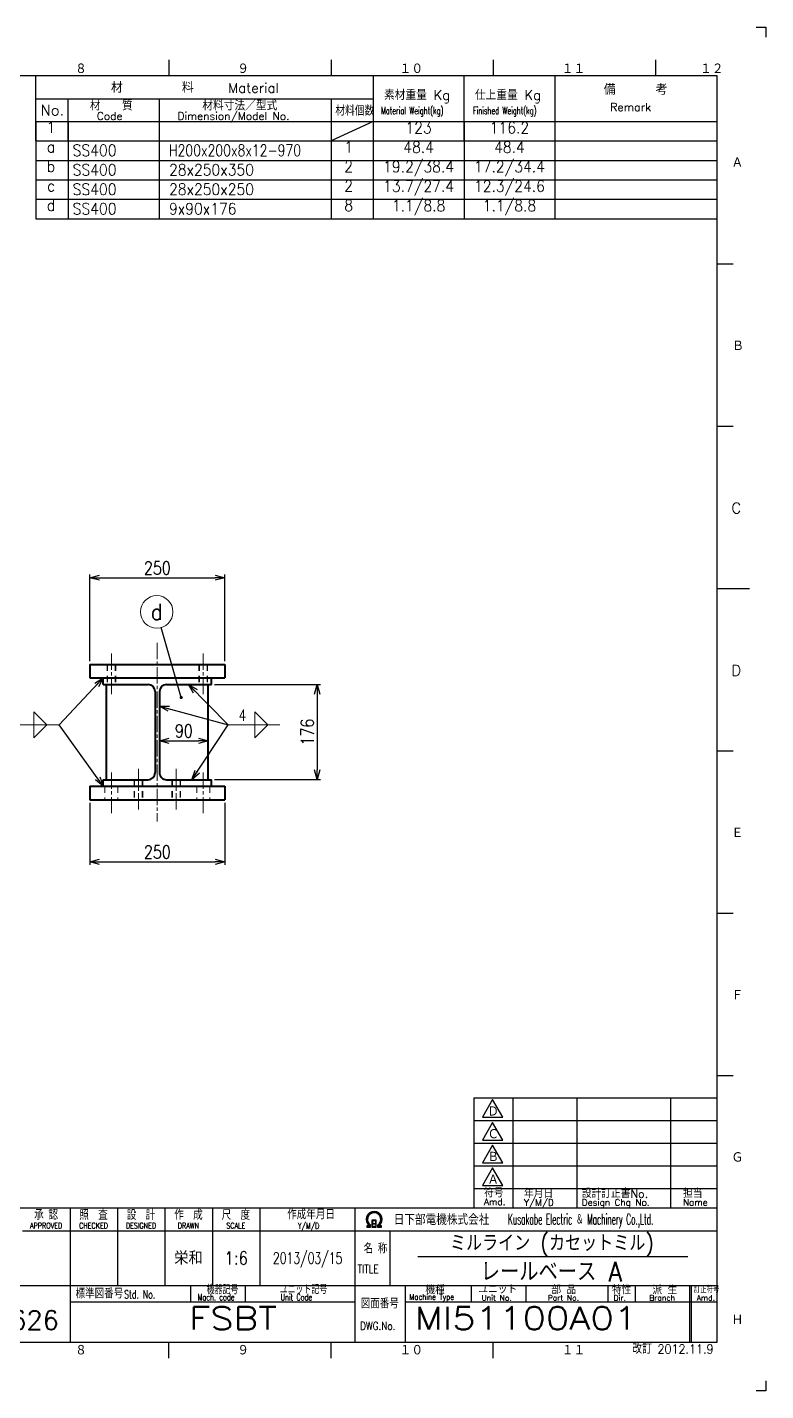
# Model space of a CAD drawing. Header units: millimetres. Extents: x 0 to 3564, y 0 to 2520.
# Drawn here: x 2198 to 3564, y 0 to 2520 of the extents above; entities that cross this region are included whole.
import ezdxf
from ezdxf.enums import TextEntityAlignment as Align

# ---------------------------------------------------------------- set-up
doc = ezdxf.new("R2010")
doc.units = ezdxf.units.MM
doc.header["$LTSCALE"] = 6
doc.linetypes.add('GEN7A', pattern=[7.5, 5, -0.75, 1, -0.75])
doc.linetypes.add('HIDDEN2', pattern=[3.5, 2, -1.5])
doc.layers.get('0').update_dxf_attribs({"lineweight": 20})
doc.layers.get('DEFPOINTS').update_dxf_attribs({"color": 253})
for name, color, linetype, lineweight in [('2', 5, 'Continuous', 40), ('3A', 6, 'HIDDEN2', 20), ('4', 3, 'Continuous', 13), ('5', 3, 'Continuous', 13), ('6', 7, 'Continuous', 50), ('7A', 4, 'GEN7A', 13), ('8', 1, 'Continuous', 13)]:
    doc.layers.add(name, color=color, linetype=linetype, lineweight=lineweight)
doc.layers.add('RAHM2', color=1, linetype='Continuous')
doc.layers.add('RAHM3', color=52, linetype='Continuous')
doc.styles.add('DIMENSION', font='romans.shx', dxfattribs={"width": 0.8, "bigfont": 'extfont2.shx'})
doc.styles.get("Standard").update_dxf_attribs({"font": 'romans.shx', "width": 0.8, "bigfont": 'extfont2.shx'})
doc.dimstyles.new('GEN-ISO$0', dxfattribs={"dimscale": 6, "dimtxt": 4, "dimasz": 3, "dimexe": 1, "dimexo": 1, "dimgap": 1, "dimtad": 3, "dimrnd": 0.01, "dimdsep": 46, "dimtxsty": 'Standard', "dimblk": 'OPEN30', "dimcen": 0, "dimclrt": 7, "dimazin": 2, "dimtp": 0.1, "dimtm": 0.1, "dimtfac": 0.6, "dimtmove": 2, "dimatfit": 3, "dimldrblk": 'OPEN30', "dimfxl": 1, "dimarcsym": 0})
doc.dimstyles.new('GEN-ISO$7', dxfattribs={"dimscale": 6, "dimtxt": 4, "dimasz": 3, "dimexe": 1, "dimexo": 1, "dimgap": 1, "dimtad": 3, "dimrnd": 0.01, "dimdsep": 46, "dimtxsty": 'Standard', "dimblk": 'OPEN30', "dimcen": 0, "dimclrt": 7, "dimazin": 2, "dimtp": 0.1, "dimtm": 0.1, "dimtfac": 0.6, "dimtmove": 2, "dimatfit": 3, "dimldrblk": 'OPEN30', "dimfxl": 1, "dimarcsym": 0})

# ---------------------------------------------------------------- blocks, each defined once
blk = doc.blocks.new('1A2ブヒン')
at = {"layer": 'RAHM2', "color": 5, "linetype": 'Continuous'}
for p, q in [((591, 420), (594, 420)), ((594, 420), (594, 417)), ((410, 410), (410, 405)), ((460, 410), (460, 405)), ((510, 410), (510, 405)), ((560, 410), (560, 405)), ((579, 405), (25, 405)), ((579, 15), (579, 405)), ((584, 347), (579, 347)), ((584, 347), (579, 347)), ((584, 297), (579, 297)), ((584, 297), (579, 297)), ((589, 247), (579, 247)), ((589, 247), (579, 247)), ((584, 197), (579, 197)), ((584, 197), (579, 197)), ((584, 147), (579, 147)), ((584, 147), (579, 147)), ((584, 97), (579, 97)), ((584, 97), (579, 97)), ((25, 15), (579, 15)), ((410, 10), (410, 15)), ((460, 10), (460, 15)), ((510, 10), (510, 15)), ((594, 0), (591, 0)), ((594, 3), (594, 0))]:
    blk.add_line(p, q, dxfattribs=at)
at = {"layer": 'RAHM2', "color": 7, "linetype": 'Continuous'}
for p, q in [((369, 385), (369, 405)), ((473, 405), (473, 385)), ((501, 385), (501, 405)), ((529, 405), (529, 385)), ((369, 398), (473, 398)), ((379, 385), (379, 398)), ((407, 398), (407, 385)), ((460, 398), (460, 385)), ((369, 391), (579, 391)), ((473, 391), (460, 385)), ((369, 385), (579, 385)), ((504, 90.26), (579, 90.26)), ((504, 90.26), (504, 56.26)), ((516, 90.26), (516, 56.26)), ((535.8, 90.26), (535.8, 56.26)), ((564.6, 90.26), (564.6, 56.26)), ((579, 56.26), (579, 90.26)), ((504, 83.26), (579, 83.26)), ((504, 76.26), (579, 76.26)), ((504, 69.26), (579, 69.26)), ((504, 62.26), (579, 62.26)), ((379.55, 56.26), (379.55, 15)), ((394.18, 56.26), (394.18, 32.42)), ((408.8, 56.26), (408.8, 32.42)), ((423.43, 56.26), (423.43, 32.42)), ((438.05, 56.26), (438.05, 32.42)), ((467.3, 56.26), (467.3, 15)), ((364.93, 49.26), (579, 49.26)), ((438.05, 49.26), (438.05, 32.42)), ((467.3, 49.26), (467.3, 49.26)), ((478.17, 49.26), (478.17, 32.42)), ((321.05, 32.42), (579, 32.42)), ((416.73, 32.42), (416.73, 27.42)), ((433.59, 32.42), (433.59, 27.42)), ((482.82, 32.42), (482.82, 15)), ((503.15, 32.42), (503.15, 27.42)), ((520, 32.42), (520, 27.42)), ((545.29, 32.42), (545.29, 27.42)), ((553.72, 32.42), (553.72, 27.42)), ((570.57, 15), (570.57, 32.42)), ((571.07, 15), (571.07, 32.42)), ((379.55, 27.42), (467.3, 27.42)), ((482.82, 27.42), (579, 27.42))]:
    blk.add_line(p, q, dxfattribs=at)
at = {"layer": 'RAHM2', "color": 3, "linetype": 'Continuous'}
blk.add_line((486.73, 41.35), (570.03, 41.35), dxfattribs=at)
at = {"layer": 'RAHM2', "color": 7, "linetype": 'Continuous'}
for points in [[(509.79, 89.67), (506.65, 84.23), (512.92, 84.23)], [(509.79, 82.67), (506.65, 77.23), (512.92, 77.23)], [(509.79, 75.67), (506.65, 70.23), (512.92, 70.23)], [(509.79, 68.67), (506.65, 63.23), (512.92, 63.23)]]:
    blk.add_lwpolyline(points, close=True, dxfattribs=at)
at = {"layer": 'RAHM2', "color": 5, "linetype": 'Continuous'}
blk.add_lwpolyline([(579, 56.26), (321.05, 56.26), (321.05, 15)], dxfattribs=at)
at = {"layer": 'RAHM2', "color": 7, "linetype": 'Continuous'}
for points in [[(471.02, 50.4), (472.22, 50.4), (472.22, 51.01)], [(471.02, 50.58), (471.97, 50.58), (471.97, 50.91)], [(471.72, 50.82), (471.72, 50.75), (471.02, 50.75), (471.02, 50.4)], [(472.62, 52.51), (472.62, 50.4), (473.92, 50.4), (473.92, 52.51), (472.62, 52.51)], [(472.77, 52.36), (472.77, 51.53), (473.77, 51.53), (473.77, 52.36), (472.77, 52.36)], [(473.77, 51.38), (473.77, 50.55), (472.77, 50.55), (472.77, 51.38), (473.77, 51.38)], [(474.32, 50.98), (474.32, 50.4), (475.58, 50.4), (475.58, 50.75), (474.85, 50.75), (474.85, 50.8)], [(474.57, 50.87), (474.57, 50.58), (475.58, 50.58)]]:
    blk.add_lwpolyline(points, dxfattribs=at)
for radius, start, end in [(2.5, 308.2706, 230.8952), (2.28, 303.9949, 234.4013), (2.06, 299.8294, 238.4756)]:
    blk.add_arc((473.3, 52.76), radius, start, end, dxfattribs=at)
at = {"layer": '4', "width": 0.9}
blk.add_text('改訂 2012.11.9', height=2.8, dxfattribs=at).set_placement((577.91, 11.44), align=Align.RIGHT)
at = {"layer": 'RAHM2', "color": 5, "linetype": 'Continuous'}
for s, height, p in [('８', 3.31, (381.11, 405.6)), ('９', 3.31, (431.11, 405.6)), ('１０', 3.311, (481.11, 405.6)), ('１１', 3.311, (531.11, 405.6)), ('１２', 3.311, (573.72, 405.6)), ('Ａ', 3.31, (583.43, 376.71)), ('Ｂ', 3.31, (583.65, 320.24)), ('C', 3.31, (583.43, 270.24)), ('D', 3.31, (583.43, 220.24)), ('Ｅ', 3.31, (583.43, 170.24)), ('Ｆ', 3.31, (583.43, 120.24)), ('Ｇ', 3.31, (583.43, 70.24)), ('Ｈ', 3.31, (583.43, 20.24)), ('８', 3.31, (381.11, 10.87)), ('９', 3.31, (431.11, 10.87)), ('１０', 3.311, (481.11, 10.87)), ('１１', 3.311, (531.11, 10.87))]:
    blk.add_text(s, height=height, dxfattribs=at).set_placement(p)
at = {"layer": 'RAHM2', "color": 7, "linetype": 'Continuous'}
for s, height, p in [('材\u3000\u3000\u3000\u3000\u3000料', 3.311, (392.18, 399.82)), ('Material', 3, (428.34, 399.82)), ('素材重量 Kg', 3, (476.35, 397.63)), ('仕上重量 Kg', 3, (504.35, 397.63)), ('備     考', 3.311, (544.08, 399.21)), ('No.', 3.311, (370.5, 392.82)), ('材\u3000\u3000質', 3, (385.68, 394.39)), ('材料寸法／型式', 3, (420.33, 394.39)), ('Remark', 2.5, (546.03, 394.16)), ('Code', 2.4, (387.82, 391.45)), ('Dimension/Model No.', 2.4, (412.65, 391.45)), ('Ｄ', 3.2, (508.23, 84.47)), ('Ｃ', 3.2, (508.23, 77.47)), ('Ｂ', 3.2, (508.23, 70.47)), ('Ａ', 3.2, (508.23, 63.47)), ('Amd.', 2, (507.17, 57.2)), ('符号', 2.5, (507.17, 59.63)), ('Y/M/D', 2, (519.49, 56.97)), ('年月日', 2.5, (519.49, 59.4)), ('設計訂正書No.', 2.5, (537.29, 59.44)), ('Design Chg No.', 2, (537.29, 57.01)), ('担当', 2.5, (568.5, 59.44)), ('Name', 2, (568.5, 57.01)), ('機種', 2.4, (489.08, 29.76)), ('ユニット', 2.4, (505.39, 29.96)), ('Unit No.', 1.7, (506.39, 27.76)), ('Part No.', 1.7, (526.81, 27.76)), ('部 品', 2.4, (527.93, 29.79)), ('特性', 2.4, (546.55, 29.78)), ('Dir.', 1.7, (547.09, 27.76)), ('Branch', 1.7, (558.13, 27.76)), ('派 生', 2.4, (559.06, 29.72)), ('Amd.', 1.7, (572.74, 27.76))]:
    blk.add_text(s, height=height, dxfattribs=at).set_placement(p)
for s, height, width, p in [('材料個数', 3, 0.8, (461.32, 392.79)), ('Material Weight(kg)', 2.2, 0.68, (475.37, 393.25)), ('Finished Weight(kg)', 2.2, 0.68, (503.74, 393.25)), ('作成年月日', 3, 0.7, (446.49, 52.82)), ('Kusakabe Electric ＆ Machinery Co.,Ltd.', 3.3108, 0.5, (514.56, 51.19)), ('Y/M/D', 1.8, 0.8, (449.79, 49.87)), ('名 称', 3, 0.7, (470.06, 42.33)), ('TITLE', 2.5, 0.8, (468.18, 36.25)), ('標準図番号', 3, 0.7, (381.26, 28.44)), ('Std. No.', 2.5, 0.7, (396.23, 28.44)), ('Mach. code', 2, 0.7, (418.86, 27.83)), ('機器記号', 2.5, 0.7, (421.65, 29.77)), ('ユニット記号', 2.5, 0.7, (444.14, 29.85)), ('Unit Code', 2, 0.7, (444.45, 27.83)), ('Machine Type', 1.7, 0.9, (484.15, 28.05)), ('訂正符号', 2, 0.7, (571.87, 30.16)), ('図面番号', 3, 0.7, (469.15, 25.37))]:
    blk.add_text(s, height=height, dxfattribs=dict(at, width=width)).set_placement(p)
for s, height, width, p in [('承 認', 3, 0.7, (372.18, 54.35)), ('照  査', 3, 0.7, (386.8, 54.35)), ('設  計', 3, 0.7, (401.43, 54.35)), ('作  成', 3, 0.7, (416.05, 54.35)), ('尺  度', 3, 0.7, (430.67, 54.35)), ('APPROVED', 1.8, 0.8, (372.18, 50.85)), ('CHECKED', 1.8, 0.8, (386.8, 50.85)), ('DESIGNED', 1.8, 0.8, (401.43, 50.85)), ('DRAWN', 1.8, 0.8, (416.05, 50.85)), ('SCALE', 1.8, 0.8, (430.67, 50.85)), ('DWG.No.', 2.5, 0.8, (474.41, 19.96))]:
    blk.add_text(s, height=height, dxfattribs=dict(at, width=width)).set_placement(p, align=Align.MIDDLE)
at = {"layer": 'RAHM2', "color": 7, "linetype": 'Continuous', "width": 0.844147}
blk.add_text('日下部電機株式会社', height=3.311, dxfattribs=at).set_placement((479.35, 51.06), (508.79, 51.06), align=Align.FIT)
at = {"layer": 'RAHM2', "color": 5, "linetype": 'Continuous', "width": 0.7}
for tag, p in [('HEADER3', (35, 392.01)), ('HEADER4', (54.75, 392)), ('HEADER15', (74.49, 392)), ('HEADER16', (94.43, 392))]:
    blk.add_attdef(tag, text='', height=6, dxfattribs=at).set_placement(p, align=Align.MIDDLE)
at = {"layer": 'RAHM2', "color": 7, "linetype": 'Continuous'}
blk.add_attdef('HEADER5', text='', height=2.5, dxfattribs=at).set_placement((63.69, 385.1), align=Align.BOTTOM_RIGHT)
for tag, height, width, p in [('HEADER25', 3.2, 0.63, (525.91, 86.65)), ('HEADER24', 3.5, 0.8, (571.57, 86.49)), ('HEADER23', 3.33, 0.8, (550.4, 86.46)), ('HEADER22', 3.2, 0.63, (525.91, 79.65)), ('HEADER20', 3.33, 0.8, (550.4, 79.46)), ('HEADER21', 3.5, 0.8, (571.57, 79.49)), ('HEADER19', 3.2, 0.63, (525.91, 72.65)), ('HEADER17', 3.33, 0.8, (550.4, 72.46)), ('HEADER18', 3.5, 0.8, (571.57, 72.49)), ('HEADER11', 3.2, 0.63, (525.91, 65.65)), ('HEADER10', 3.5, 0.8, (571.57, 65.49)), ('HEADER9', 3.33, 0.8, (550.4, 65.46)), ('HEADER7', 3.31, 0.8, (343.63, 48.21)), ('HEADER1', 5, 0.9, (528.12, 45.15)), ('GEN-TITLE-SCA', 4, 0.85, (430.79, 40.85)), ('HEADER14', 3.31, 0.8, (343.63, 36.29)), ('HEADER2', 6, 0.9, (527.89, 36.68))]:
    blk.add_attdef(tag, text='', height=height, dxfattribs=dict(at, width=width)).set_placement(p, align=Align.MIDDLE)
for tag, p in [('HEADER27', (401.45, 41.09)), ('HEADER26', (416.07, 41.09))]:
    blk.add_attdef(tag, text='', height=4, dxfattribs=at).set_placement(p, align=Align.MIDDLE)
at = {"layer": 'RAHM2', "color": 7, "linetype": 'Continuous', "width": 0.7}
blk.add_attdef('GEN-TITLE-DAT', text='', height=3.5, dxfattribs=at).set_placement((452.8, 39.1), align=Align.CENTER)
at = {"layer": 'RAHM2', "color": 5, "linetype": 'Continuous', "style": 'DIMENSION', "width": 1.2}
for tag, p in [('HEADER13', (382.56, 16.75)), ('HEADER12', (416.26, 16.72)), ('GEN-TITLE-DWG', (485.79, 16.74))]:
    blk.add_attdef(tag, text='', height=7.02, dxfattribs=at).set_placement(p, align=Align.BOTTOM_LEFT)
at = {"layer": 'RAHM2', "color": 5, "linetype": 'Continuous', "style": 'DIMENSION'}
blk.add_attdef('HEADER8', text='', height=7.02, dxfattribs=at).set_placement((577.6, 16.71), align=Align.BOTTOM_RIGHT)
at = {"layer": 'RAHM2', "color": 5, "linetype": 'Continuous'}
blk.add_attdef('HEADER6', text='', height=5.8, dxfattribs=at).set_placement((376.09, 17.1), align=Align.BOTTOM_RIGHT)
blk = doc.blocks.new('STDBUHIN')
at = {"color": 7}
for p, q in [((0, 0), (0, -6)), ((10, 0), (10, -6)), ((38, 0), (38, -6)), ((91, 0), (91, -6)), ((104, 0), (104, -6)), ((132, 0), (132, -6)), ((160, 0), (160, -6)), ((0, -6), (210, -6))]:
    blk.add_line(p, q, dxfattribs=at)
at = {"layer": 'RAHM3', "color": 7, "width": 0.9}
for tag, p in [('1GENST', (4.710911, -4.609434)), ('4GENST', (96.434633, -4.658422)), ('5GENST', (118, -4.729)), ('6GENST', (146, -4.729))]:
    blk.add_attdef(tag, text='', height=3.5, dxfattribs=at).set_placement(p, align=Align.BOTTOM_CENTER)
at = {"layer": 'RAHM3', "color": 7}
for tag, p, width in [('2GENST', (11.373533, -4.658422), 0.8), ('3GENST', (41.070972, -4.658422), 0.8), ('7GENST', (162.759538, -4.671383), 0.9)]:
    blk.add_attdef(tag, p, '', height=3.5, dxfattribs=dict(at, width=width))
blk = doc.blocks.new('H200x200x8x12')
for p, q in [((0, 200), (200, 200)), ((0, 188), (0, 200)), ((0, 188), (83, 188)), ((117, 188), (200, 188)), ((200, 188), (200, 200)), ((96, 175), (96, 25)), ((104, 175), (104, 25)), ((0, 12), (83, 12)), ((0, 0), (0, 12)), ((0, 0), (200, 0)), ((117, 12), (200, 12)), ((200, 0), (200, 12))]:
    blk.add_line(p, q)
for centre, start, end in [((83, 175), 0, 90), ((117, 175), 90, 180), ((83, 25), 270, 0), ((117, 25), 180, 270.0001)]:
    blk.add_arc(centre, 13, start, end)
blk = doc.blocks.new('_Open30')
at = {"color": 0, "linetype": 'ByBlock', "lineweight": -2}
for p, q in [((-1, 0.27), (0, 0)), ((0, 0), (-1, -0.27)), ((0, 0), (-1, 0))]:
    blk.add_line(p, q, dxfattribs=at)
blk = doc.blocks.new('*D26')
at = {"layer": '5', "color": 0, "lineweight": -2, "transparency": 16777216}
for p, q in [((2313.8, 1086.4), (2313.8, 971.7)), ((2563.8, 1086.4), (2563.8, 971.7)), ((2331.8, 977.7), (2545.8, 977.7))]:
    blk.add_line(p, q, dxfattribs=at)
at = {"layer": 'DEFPOINTS', "color": 0, "transparency": 16777216}
for p in [(2313.8, 1092.4), (2563.8, 1092.4), (2563.8, 977.7)]:
    blk.add_point(p, dxfattribs=at)
at = {"layer": '5', "color": 0, "lineweight": -2, "transparency": 16777216, "xscale": 18, "yscale": 18, "zscale": 18, "rotation": 180}
blk.add_blockref('_Open30', (2313.8, 977.7), dxfattribs=at)
at = {"layer": '5', "color": 0, "lineweight": -2, "transparency": 16777216, "xscale": 18, "yscale": 18, "zscale": 18}
blk.add_blockref('_Open30', (2563.8, 977.7), dxfattribs=at)
at = {"layer": '5', "color": 7, "transparency": 16777216, "insert": (2438.8, 995.7), "char_height": 24, "attachment_point": 5}
blk.add_mtext('250', dxfattribs=at)
blk = doc.blocks.new('*D30')
at = {"layer": '5', "color": 0, "lineweight": -2, "transparency": 16777216}
for p, q in [((2313.8, 1348.4), (2313.8, 1508.7)), ((2331.8, 1502.7), (2545.8, 1502.7)), ((2563.8, 1348.4), (2563.8, 1508.7))]:
    blk.add_line(p, q, dxfattribs=at)
at = {"layer": 'DEFPOINTS', "color": 0, "transparency": 16777216}
for p in [(2563.8, 1502.7), (2313.8, 1342.4), (2563.8, 1342.4)]:
    blk.add_point(p, dxfattribs=at)
at = {"layer": '5', "color": 0, "lineweight": -2, "transparency": 16777216, "xscale": 18, "yscale": 18, "zscale": 18, "rotation": 180}
blk.add_blockref('_Open30', (2313.8, 1502.7), dxfattribs=at)
at = {"layer": '5', "color": 0, "lineweight": -2, "transparency": 16777216, "xscale": 18, "yscale": 18, "zscale": 18}
blk.add_blockref('_Open30', (2563.8, 1502.7), dxfattribs=at)
at = {"layer": '5', "color": 7, "transparency": 16777216, "insert": (2438.8, 1520.7), "char_height": 24, "attachment_point": 5}
blk.add_mtext('250', dxfattribs=at)
blk = doc.blocks.new('*D31')
at = {"layer": '5', "color": 0, "lineweight": -2, "transparency": 16777216}
for p, q in [((2544.8, 1305.4), (2740.4, 1305.4)), ((2734.4, 1287.4), (2734.4, 1147.4)), ((2544.8, 1129.4), (2740.4, 1129.4))]:
    blk.add_line(p, q, dxfattribs=at)
at = {"layer": 'DEFPOINTS', "color": 0, "transparency": 16777216}
for p in [(2538.8, 1305.4), (2538.8, 1129.4), (2734.4, 1129.4)]:
    blk.add_point(p, dxfattribs=at)
at = {"layer": '5', "color": 0, "lineweight": -2, "transparency": 16777216, "xscale": 18, "yscale": 18, "zscale": 18}
for p, rotation in [((2734.4, 1305.4), 90), ((2734.4, 1129.4), 270)]:
    blk.add_blockref('_Open30', p, dxfattribs=dict(at, rotation=rotation))
at = {"layer": '5', "color": 7, "transparency": 16777216, "insert": (2716.4, 1217.4), "char_height": 24, "attachment_point": 5, "rotation": 90}
blk.add_mtext('176', dxfattribs=at)
blk = doc.blocks.new('*D32')
at = {"layer": '5', "color": 0, "lineweight": -2, "transparency": 16777216}
blk.add_line((2460.8, 1201.4), (2514.8, 1201.4), dxfattribs=at)
at = {"layer": 'DEFPOINTS', "color": 0, "transparency": 16777216}
for p in [(2442.8, 1292.4), (2532.8, 1305.4), (2532.8, 1201.4)]:
    blk.add_point(p, dxfattribs=at)
at = {"layer": '5', "color": 0, "lineweight": -2, "transparency": 16777216, "xscale": 18, "yscale": 18, "zscale": 18, "rotation": 180}
blk.add_blockref('_Open30', (2442.8, 1201.4), dxfattribs=at)
at = {"layer": '5', "color": 0, "lineweight": -2, "transparency": 16777216, "xscale": 18, "yscale": 18, "zscale": 18}
blk.add_blockref('_Open30', (2532.8, 1201.4), dxfattribs=at)
at = {"layer": '5', "color": 7, "transparency": 16777216, "insert": (2487.8, 1219.4), "char_height": 24, "attachment_point": 5}
blk.add_mtext('90', dxfattribs=at)
blk = doc.blocks.new('GENBALLOON1')
blk.add_circle((0, 0), 5)
at = {"flags": 1}
blk.add_attdef('GEN_PARENT', text='', height=2.5, dxfattribs=at).set_placement((0, 0), align=Align.MIDDLE)
blk.add_attdef('REF_NO', text='', height=3.5).set_placement((0, 0), align=Align.MIDDLE)
at = {"color": 7, "flags": 1}
for tag, p in [('5GENINF', (6.43, 0.96)), ('6GENINF', (6.43, 0.63)), ('7GENINF', (6.43, 0.3)), ('8GENINF', (6.43, -0.04)), ('9GENINF', (6.43, -0.37)), ('3GENINF', (6.43, -2.34)), ('4GENINF', (6.43, -2.67)), ('10GENINF', (6.43, -0.7)), ('11GENINF', (6.43, -1)), ('12GENINF', (6.43, -1.34)), ('13GENINF', (6.43, -1.67)), ('14GENINF', (6.43, -2)), ('15GENINF', (6.43, -3)), ('16GENINF', (6.43, -3.34)), ('17GENINF', (6.43, -3.7)), ('18GENINF', (6.43, -4.04)), ('19GENINF', (6.43, -4.37)), ('20GENINF', (6.43, -4.7)), ('21GENINF', (6.43, -5.04)), ('22GENINF', (6.43, -5.37))]:
    blk.add_attdef(tag, p, '', height=0.2, dxfattribs=at)

msp = doc.modelspace()

# ---------------------------------------------------------------- linework, layer by layer
at = {"layer": '2'}
for p, q in [((2313.779, 1342.353), (2313.779, 1317.353)), ((2313.779, 1342.353), (2563.779, 1342.353)), ((2563.779, 1342.353), (2563.779, 1317.353)), ((2313.779, 1317.353), (2563.779, 1317.353)), ((2344.779, 1129.353), (2344.779, 1305.353)), ((2532.779, 1129.353), (2532.779, 1305.353)), ((2313.779, 1117.353), (2563.779, 1117.353)), ((2313.779, 1117.353), (2313.779, 1092.353)), ((2563.779, 1117.353), (2563.779, 1092.353)), ((2313.779, 1092.353), (2563.779, 1092.353))]:
    msp.add_line(p, q, dxfattribs=at)
at = {"layer": '3A'}
for p, q in [((2345.779, 1342.353), (2345.779, 1305.353)), ((2346.779, 1342.353), (2346.779, 1305.353)), ((2360.779, 1342.353), (2360.779, 1305.353)), ((2361.779, 1342.353), (2361.779, 1305.353)), ((2515.779, 1342.353), (2515.779, 1305.353)), ((2516.779, 1342.353), (2516.779, 1305.353)), ((2530.779, 1342.353), (2530.779, 1305.353)), ((2531.779, 1342.353), (2531.779, 1305.353)), ((2341.779, 1117.353), (2341.779, 1092.353)), ((2365.779, 1117.353), (2365.779, 1092.353)), ((2395.779, 1129.353), (2395.779, 1092.353)), ((2396.779, 1129.353), (2396.779, 1092.353)), ((2410.779, 1129.353), (2410.779, 1092.353)), ((2411.779, 1129.353), (2411.779, 1092.353)), ((2465.779, 1129.353), (2465.779, 1092.353)), ((2466.779, 1129.353), (2466.779, 1092.353)), ((2480.779, 1129.353), (2480.779, 1092.353)), ((2481.779, 1129.353), (2481.779, 1092.353)), ((2511.779, 1117.353), (2511.779, 1092.353)), ((2535.779, 1117.353), (2535.779, 1092.353))]:
    msp.add_line(p, q, dxfattribs=at)
at = {"layer": '4'}
for p, q in [((2161.087, 1230.574), (2257.087, 1230.574)), ((2569.551, 1230.574), (2665.551, 1230.574))]:
    msp.add_line(p, q, dxfattribs=at)
at = {"layer": '7A'}
for p, q in [((2353.779, 1362.353), (2353.779, 1285.353)), ((2438.779, 1382.353), (2438.779, 1052.353)), ((2523.779, 1362.353), (2523.779, 1285.353)), ((2353.779, 1142.353), (2353.779, 1067.353)), ((2403.779, 1149.353), (2403.779, 1072.353)), ((2473.779, 1149.353), (2473.779, 1072.353)), ((2523.779, 1142.353), (2523.779, 1067.353))]:
    msp.add_line(p, q, dxfattribs=at)
at = {"layer": '8'}
for p, q in [((2234.587, 1230.574), (2210.587, 1254.574)), ((2210.587, 1230.574), (2210.587, 1254.574)), ((2643.051, 1230.574), (2619.051, 1254.574)), ((2619.051, 1230.574), (2619.051, 1254.574)), ((2234.587, 1230.574), (2210.587, 1206.574)), ((2210.587, 1230.574), (2234.587, 1230.574)), ((2210.587, 1230.574), (2210.587, 1206.574)), ((2643.051, 1230.574), (2619.051, 1206.574)), ((2619.051, 1230.574), (2643.051, 1230.574)), ((2619.051, 1230.574), (2619.051, 1206.574))]:
    msp.add_line(p, q, dxfattribs=at)

# ---------------------------------------------------------------- block references
at = {"layer": '2'}
ref = msp.add_blockref('1A2ブヒン', (0, 0), dxfattribs=dict(at, xscale=6, yscale=6, zscale=6))
ref.add_attrib('GEN-TITLE-DWG', 'MI51100A01', dxfattribs={"layer": 'RAHM2', "color": 5, "linetype": 'Continuous', "height": 42.138, "style": 'DIMENSION', "width": 1.2}).set_placement((2914.74, 100.413), align=Align.BOTTOM_LEFT)
ref.add_attrib('GEN-TITLE-DAT', '2013/03/15', dxfattribs={"layer": 'RAHM2', "color": 7, "linetype": 'Continuous', "height": 21, "width": 0.7}).set_placement((2716.774, 234.614), align=Align.CENTER)
ref.add_attrib('GEN-TITLE-SCA', '1:6', dxfattribs={"layer": 'RAHM2', "color": 7, "linetype": 'Continuous', "height": 24, "width": 0.85}).set_placement((2584.748, 245.102), align=Align.MIDDLE)
ref.add_attrib('HEADER1', 'ミルライン (カセットミル)', dxfattribs={"layer": 'RAHM2', "color": 7, "linetype": 'Continuous', "height": 30, "width": 0.9}).set_placement((3168.734, 270.884), align=Align.MIDDLE)
ref.add_attrib('HEADER2', 'レールベース A', dxfattribs={"layer": 'RAHM2', "color": 7, "linetype": 'Continuous', "height": 36, "width": 0.9}).set_placement((3167.366, 220.07), align=Align.MIDDLE)
ref.add_attrib('HEADER6', '2626', dxfattribs={"layer": 'RAHM2', "color": 5, "linetype": 'Continuous', "height": 34.8}).set_placement((2256.53, 102.599), align=Align.BOTTOM_RIGHT)
ref.add_attrib('HEADER12', 'FSBT', dxfattribs={"layer": 'RAHM2', "color": 5, "linetype": 'Continuous', "height": 42.138, "style": 'DIMENSION', "width": 1.2}).set_placement((2497.549, 100.317), align=Align.BOTTOM_LEFT)
ref.add_attrib('HEADER26', '栄和', dxfattribs={"layer": 'RAHM2', "color": 7, "linetype": 'Continuous', "height": 24}).set_placement((2496.444, 246.541), align=Align.MIDDLE)
msp.add_blockref('H200x200x8x12', (2338.779, 1117.353), dxfattribs=at)
at = {"layer": '5'}
ref = msp.add_blockref('GENBALLOON1', (2437.706, 1439.499), dxfattribs=dict(at, xscale=6, yscale=6, zscale=6))
ref.add_attrib('REF_NO', 'd', dxfattribs={"color": 7, "height": 30, "width": 0.9}).set_placement((2437.706, 1439.499), align=Align.MIDDLE_CENTER)
at = {"layer": 'RAHM2', "xscale": 6, "yscale": 6, "zscale": 6}
msp.add_blockref('STDBUHIN', (2214, 2346), dxfattribs=at).add_auto_attribs({'1GENST': '1', '5GENST': '123', '6GENST': '116.2'})
at = {"layer": 'RAHM2'}
ref = msp.add_blockref('STDBUHIN', (2214, 2310), dxfattribs=dict(at, xscale=6, yscale=6, zscale=6))
ref.add_attrib('1GENST', 'a', dxfattribs={"layer": 'RAHM3', "color": 7, "height": 21, "width": 0.9}).set_placement((2242.266, 2282.343), align=Align.BOTTOM_CENTER)
ref.add_attrib('2GENST', 'SS400', (2282.241, 2282.049), dxfattribs={"layer": 'RAHM3', "color": 7, "height": 21, "width": 0.9})
ref.add_attrib('3GENST', 'H200x200x8x12-970', (2460.426, 2282.049), dxfattribs={"layer": 'RAHM3', "color": 7, "height": 21, "width": 0.8})
ref.add_attrib('4GENST', '1', dxfattribs={"layer": 'RAHM3', "color": 7, "height": 21, "width": 0.9}).set_placement((2792.608, 2282.049), align=Align.BOTTOM_CENTER)
ref.add_attrib('5GENST', '48.4', dxfattribs={"layer": 'RAHM3', "color": 7, "height": 21, "width": 0.9}).set_placement((2922, 2281.626), align=Align.BOTTOM_CENTER)
ref.add_attrib('6GENST', '48.4', dxfattribs={"layer": 'RAHM3', "color": 7, "height": 21, "width": 0.9}).set_placement((3090, 2281.626), align=Align.BOTTOM_CENTER)
ref = msp.add_blockref('STDBUHIN', (2214, 2274), dxfattribs=dict(at, xscale=6, yscale=6, zscale=6))
ref.add_attrib('1GENST', 'b', dxfattribs={"layer": 'RAHM3', "color": 7, "height": 21, "width": 0.9}).set_placement((2242.266, 2246.343), align=Align.BOTTOM_CENTER)
ref.add_attrib('2GENST', 'SS400', (2282.241, 2246.049), dxfattribs={"layer": 'RAHM3', "color": 7, "height": 21, "width": 0.9})
ref.add_attrib('3GENST', '28x250x350', (2460.426, 2246.049), dxfattribs={"layer": 'RAHM3', "color": 7, "height": 21, "width": 0.9})
ref.add_attrib('4GENST', '2', dxfattribs={"layer": 'RAHM3', "color": 7, "height": 21, "width": 0.9}).set_placement((2792.608, 2246.049), align=Align.BOTTOM_CENTER)
ref.add_attrib('5GENST', '19.2/38.4', dxfattribs={"layer": 'RAHM3', "color": 7, "height": 21, "width": 0.9}).set_placement((2922, 2245.626), align=Align.BOTTOM_CENTER)
ref.add_attrib('6GENST', '17.2/34.4', dxfattribs={"layer": 'RAHM3', "color": 7, "height": 21, "width": 0.9}).set_placement((3090, 2245.626), align=Align.BOTTOM_CENTER)
ref = msp.add_blockref('STDBUHIN', (2214, 2238), dxfattribs=dict(at, xscale=6, yscale=6, zscale=6))
ref.add_attrib('1GENST', 'c', dxfattribs={"layer": 'RAHM3', "color": 7, "height": 21, "width": 0.9}).set_placement((2242.266, 2210.343), align=Align.BOTTOM_CENTER)
ref.add_attrib('2GENST', 'SS400', (2282.241, 2210.049), dxfattribs={"layer": 'RAHM3', "color": 7, "height": 21, "width": 0.9})
ref.add_attrib('3GENST', '28x250x250', (2460.426, 2210.049), dxfattribs={"layer": 'RAHM3', "color": 7, "height": 21, "width": 0.9})
ref.add_attrib('4GENST', '2', dxfattribs={"layer": 'RAHM3', "color": 7, "height": 21, "width": 0.9}).set_placement((2792.608, 2210.049), align=Align.BOTTOM_CENTER)
ref.add_attrib('5GENST', '13.7/27.4', dxfattribs={"layer": 'RAHM3', "color": 7, "height": 21, "width": 0.9}).set_placement((2922, 2209.626), align=Align.BOTTOM_CENTER)
ref.add_attrib('6GENST', '12.3/24.6', dxfattribs={"layer": 'RAHM3', "color": 7, "height": 21, "width": 0.9}).set_placement((3090, 2209.626), align=Align.BOTTOM_CENTER)
ref = msp.add_blockref('STDBUHIN', (2214, 2202), dxfattribs=dict(at, xscale=6, yscale=6, zscale=6))
ref.add_attrib('1GENST', 'd', dxfattribs={"layer": 'RAHM3', "color": 7, "height": 21, "width": 0.9}).set_placement((2242.266, 2174.343), align=Align.BOTTOM_CENTER)
ref.add_attrib('2GENST', 'SS400', (2282.241, 2174.049), dxfattribs={"layer": 'RAHM3', "color": 7, "height": 21, "width": 0.9})
ref.add_attrib('3GENST', '9x90x176', (2460.426, 2174.049), dxfattribs={"layer": 'RAHM3', "color": 7, "height": 21, "width": 0.9})
ref.add_attrib('4GENST', '8', dxfattribs={"layer": 'RAHM3', "color": 7, "height": 21, "width": 0.9}).set_placement((2792.608, 2174.049), align=Align.BOTTOM_CENTER)
ref.add_attrib('5GENST', '1.1/8.8', dxfattribs={"layer": 'RAHM3', "color": 7, "height": 21, "width": 0.9}).set_placement((2922, 2173.626), align=Align.BOTTOM_CENTER)
ref.add_attrib('6GENST', '1.1/8.8', dxfattribs={"layer": 'RAHM3', "color": 7, "height": 21, "width": 0.9}).set_placement((3090, 2173.626), align=Align.BOTTOM_CENTER)

# ---------------------------------------------------------------- texts
at = {"layer": '6', "width": 0.8}
msp.add_text('4', height=21, dxfattribs=at).set_placement((2589.051, 1238.074))

# ---------------------------------------------------------------- dimensions: what is measured, and where the dimension line sits
at = {"layer": '5'}
for base, p1, p2, override, picture, middle in [((2563.779, 1502.704), (2313.779, 1342.353), (2563.779, 1342.353), {"dimscale": 6, "dimtm": 0.1}, '*D30', (2438.779, 1520.704)), ((2532.779, 1201.433), (2442.779, 1292.353), (2532.779, 1305.353), {"dimscale": 6, "dimse1": 1, "dimse2": 1, "dimtm": 0.1}, '*D32', (2487.779, 1219.433)), ((2563.779, 977.746), (2313.779, 1092.353), (2563.779, 1092.353), {"dimscale": 6, "dimtm": 0.1}, '*D26', (2438.779, 995.746))]:
    dim = msp.add_linear_dim(base=base, p1=p1, p2=p2, dimstyle='GEN-ISO$0', override=override, dxfattribs=at)
    dim.commit()
    dim.dimension.update_dxf_attribs({"geometry": picture, "text_midpoint": middle})
dim = msp.add_linear_dim(base=(2734.445, 1129.353), p1=(2538.779, 1305.353), p2=(2538.779, 1129.353), angle=90, dimstyle='GEN-ISO$0', override={"dimscale": 6, "dimtm": 0.1}, dxfattribs=at)
dim.commit()
dim.dimension.update_dxf_attribs({"geometry": '*D31', "text_midpoint": (2716.445, 1217.353)})

# ---------------------------------------------------------------- leaders
for points, override in [([(2482.983, 1281.231), (2445.957, 1410.656)], {"dimscale": 6, "dimasz": 4, "dimgap": 1, "dimtad": 0, "dimtm": 0.1, "dimldrblk": 'DotSmall'}), ([(2338.779, 1317.353), (2257.087, 1230.574)], {"dimscale": 6, "dimgap": 1, "dimtad": 0, "dimtm": 0.1}), ([(2496.371, 1305.353), (2569.551, 1230.574)], {"dimscale": 6, "dimgap": 1, "dimtad": 0, "dimtm": 0.1}), ([(2442.779, 1265.149), (2569.551, 1230.574)], {"dimscale": 6, "dimgap": 1, "dimtad": 0, "dimtm": 0.1}), ([(2338.779, 1117.353), (2257.087, 1230.574)], {"dimscale": 6, "dimgap": 1, "dimtad": 0, "dimtm": 0.1}), ([(2502.699, 1129.353), (2569.551, 1230.574)], {"dimscale": 6, "dimgap": 1, "dimtad": 0, "dimtm": 0.1})]:
    msp.add_leader(points, dimstyle='GEN-ISO$7', override=override, dxfattribs=at)

doc.saveas('drawing.dxf')
